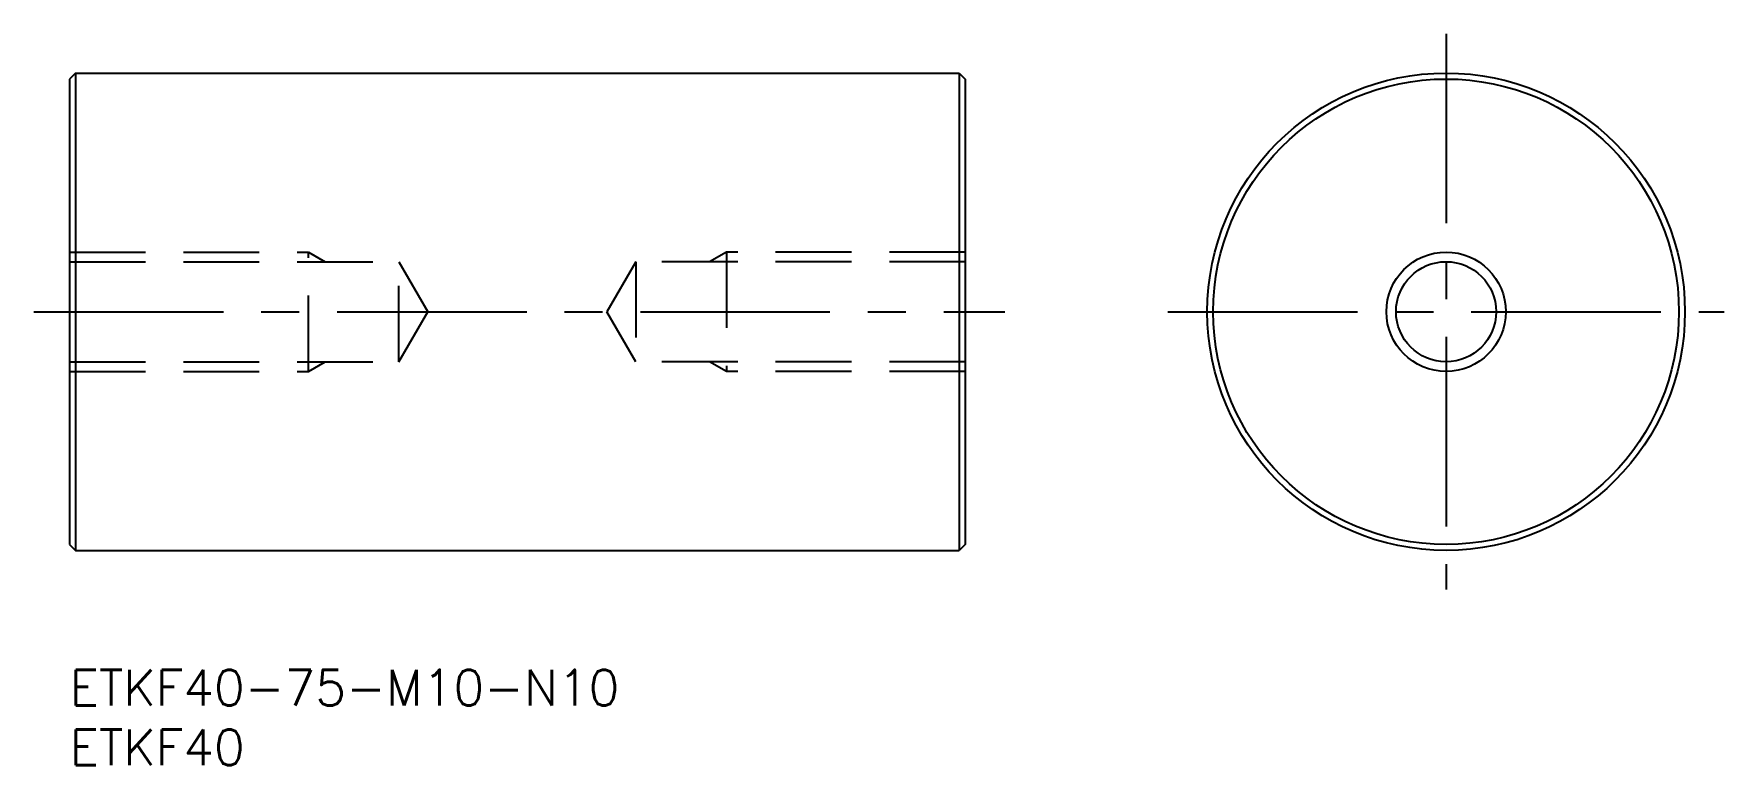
# Model space of a CAD drawing. Extents: x -3 to 139, y -8 to 53.
import ezdxf

# ---------------------------------------------------------------- set-up
doc = ezdxf.new("R2010")
doc.units = 0
doc.header["$LTSCALE"] = 0.5
doc.linetypes.add('CENTER', pattern=[50.8, 31.75, -6.35, 6.35, -6.35])
doc.linetypes.add('DASHED', pattern=[19.05, 12.7, -6.35])
for name, color, linetype in [('MSM_CENTER', 1, 'CENTER'), ('MSM_CONTINUOUS', 7, 'CONTINUOUS'), ('MSM_DASHED', 4, 'DASHED'), ('MSM_NARROW', 5, 'CONTINUOUS'), ('MSM_PART_NUMBER', 7, 'CONTINUOUS')]:
    doc.layers.add(name, color=color, linetype=linetype)
doc.styles.get("Standard").update_dxf_attribs({"font": 'txt.shx', "height": 3, "bigfont": 'bigfont.shx'})

# ---------------------------------------------------------------- blocks, each defined once
blk = doc.blocks.new('*U13')
at = {"layer": 'MSM_PART_NUMBER'}
blk.add_text('ETKF40-75-M10-N10', height=3, dxfattribs=at).set_placement((0, -3))
blk = doc.blocks.new('*U14')
at = {"layer": 'MSM_PART_NUMBER'}
blk.add_text('ETKF40', height=3, dxfattribs=at).set_placement((0, -8))

msp = doc.modelspace()

# ---------------------------------------------------------------- linework, layer by layer
at = {"layer": 'MSM_CENTER'}
for p, q in [((115.27, 53.29), (115.27, 6.71)), ((-3, 30), (78.31, 30)), ((91.98, 30), (138.56, 30))]:
    msp.add_line(p, q, dxfattribs=at)
at = {"layer": 'MSM_CONTINUOUS'}
for p, q in [((0.5, 50), (0, 49.5)), ((0.5, 50), (74.5, 50)), ((0.5, 50), (0.5, 10)), ((74.5, 50), (75, 49.5)), ((74.5, 50), (74.5, 10)), ((0, 49.5), (0, 10.5)), ((75, 49.5), (75, 10.5)), ((0, 10.5), (0.5, 10)), ((0.5, 10), (74.5, 10)), ((75, 10.5), (74.5, 10))]:
    msp.add_line(p, q, dxfattribs=at)
for radius in [20, 19.5, 4.19]:
    msp.add_circle((115.27, 30), radius, dxfattribs=at)
at = {"layer": 'MSM_DASHED'}
for p, q in [((0, 35), (20, 35)), ((0, 34.19), (27.58, 34.19)), ((20, 25), (20, 35)), ((20, 35), (21.41, 34.19)), ((27.58, 25.81), (27.58, 34.19)), ((27.58, 34.19), (30, 30)), ((47.42, 34.19), (45, 30)), ((47.42, 34.19), (47.42, 25.81)), ((75, 34.19), (47.42, 34.19)), ((55, 35), (53.59, 34.19)), ((55, 35), (55, 25)), ((75, 35), (55, 35)), ((27.58, 25.81), (30, 30)), ((47.42, 25.81), (45, 30)), ((0, 25.81), (27.58, 25.81)), ((20, 25), (21.41, 25.81)), ((75, 25.81), (47.42, 25.81)), ((55, 25), (53.59, 25.81)), ((0, 25), (20, 25)), ((75, 25), (55, 25))]:
    msp.add_line(p, q, dxfattribs=at)
at = {"layer": 'MSM_NARROW'}
msp.add_circle((115.27, 30), 5, dxfattribs=at)

# ---------------------------------------------------------------- block references
at = {"layer": 'MSM_CONTINUOUS'}
for name in ['*U13', '*U14']:
    msp.add_blockref(name, (0, 0), dxfattribs=at)

doc.saveas('drawing.dxf')
